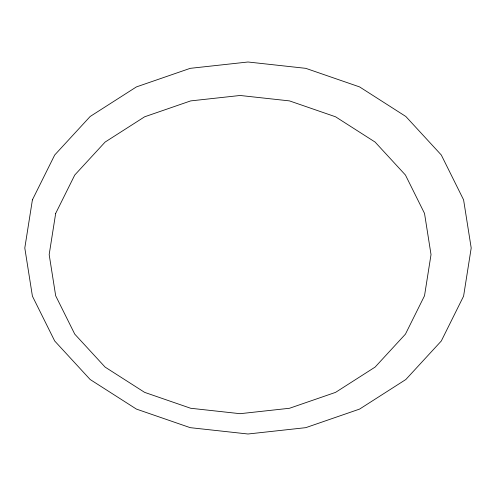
<?xml version="1.0" encoding="UTF-8"?>
<svg xmlns="http://www.w3.org/2000/svg" width="496" height="496" viewBox="0 0 496 496"><rect width="100%" height="100%" fill="white"/><g stroke="black" fill="none" stroke-linecap="round" stroke-linejoin="round"><path stroke-width="0.74" d="M32.407 199.857L24.8 248L32.407 296.143L54.703 341L90.173 379.521L136.4 409.082L190.235 427.664L248 434L305.765 427.664L359.6 409.082L405.827 379.521L441.297 341L463.593 296.143L471.2 248L463.593 199.857L441.297 155L405.827 116.479L359.6 86.918L305.765 68.336L248 62L190.235 68.336L136.4 86.918L90.173 116.479L54.703 155L32.407 199.857M55.676 213.404L49.172 254.584L55.676 295.765L74.753 334.137L105.096 367.09L144.634 392.373L190.681 408.27L240.101 413.689L289.515 408.27L335.563 392.373L375.106 367.09L405.443 334.137L424.52 295.765L431.024 254.584L424.52 213.404L405.443 175.032L375.106 142.079L335.563 116.796L289.515 100.899L240.101 95.48L190.681 100.899L144.634 116.796L105.096 142.079L74.753 175.032L55.676 213.404"/></g></svg>
